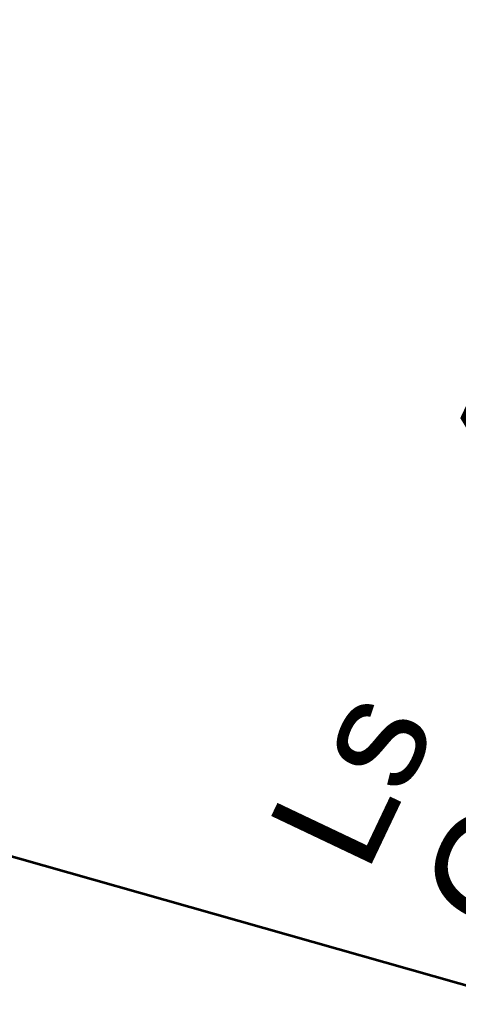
# Model space of a CAD drawing. Extents: x 320145 to 321236, y 534817 to 538266.
# Drawn here: x 320962.08 to 320975.86, y 536620.84 to 536652.05 of the extents above; entities that cross this region are included whole.
import ezdxf

# ---------------------------------------------------------------- set-up
doc = ezdxf.new("R2010")
doc.units = 0
doc.layers.get('0').update_dxf_attribs({"linetype": 'CONTINUOUS'})
doc.layers.add('C-ALGN-L1000Q1-CURV @ 1', color=2, linetype='CONTINUOUS', lineweight=35)
doc.layers.add('C-ALGN-L1000Q1-TEXT', color=2, linetype='CONTINUOUS', lineweight=35)
doc.styles.add('CurveData', font='arial.ttf')

# ---------------------------------------------------------------- blocks, each defined once
blk = doc.blocks.new('curve_data_spiral')
at = {"color": 0, "linetype": 'Continuous', "lineweight": -2, "transparency": 16777216, "style": 'CurveData'}
for s, p in [('Ls', (0, 0)), ('Ɵs', (0, -1.5))]:
    blk.add_text(s, height=1, dxfattribs=at).set_placement(p)
for tag, p in [('LENGTH', (3.6, 0)), ('ANGLE', (3.6, -1.5))]:
    blk.add_attdef(tag, p, '', height=1, dxfattribs=at)

msp = doc.modelspace()

# ---------------------------------------------------------------- linework, layer by layer
at = {"layer": 'C-ALGN-L1000Q1-TEXT'}
msp.add_line((320948.082, 536629.651), (321015.417, 536610.518), dxfattribs=at)

# ---------------------------------------------------------------- block references
at = {"layer": 'C-ALGN-L1000Q1-CURV @ 1', "xscale": 3.5, "yscale": 3.5, "zscale": 3.5, "rotation": 64.58844093021804}
msp.add_blockref('curve_data_spiral', (320972.975, 536625.148), dxfattribs=at).add_auto_attribs({'LENGTH': '40', 'ANGLE': '9%%d32\'57"'})

doc.saveas('drawing.dxf')
